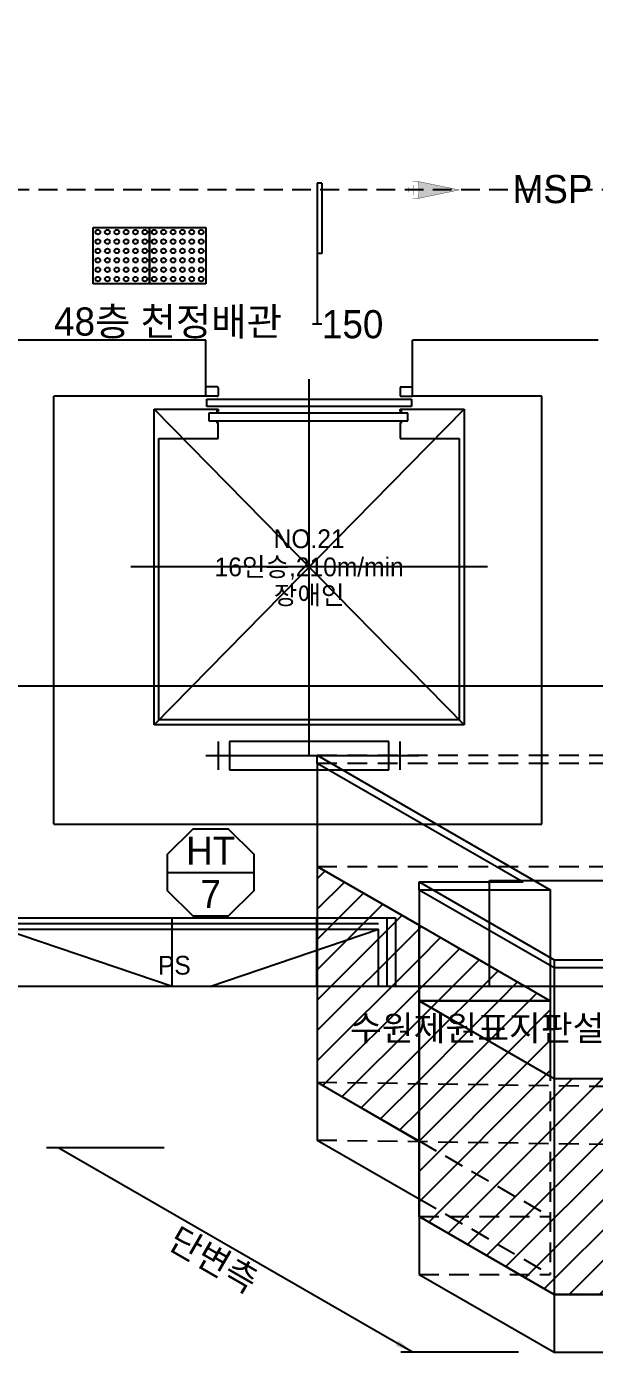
# Model space of a CAD drawing. Header units: millimetres. Extents: x 968909 to 1007504, y 395965 to 423289.
# Drawn here: x 990001 to 993026, y 401967 to 409059 of the extents above; entities that cross this region are included whole.
import ezdxf
from ezdxf.enums import TextEntityAlignment as Align

# ---------------------------------------------------------------- set-up
doc = ezdxf.new("R2010")
doc.units = ezdxf.units.MM
doc.header["$LTSCALE"] = 100
doc.linetypes.add('HHIDDEN', pattern=[1.5, 1, -0.5])
doc.linetypes.add('HID', pattern=[2.3, 1.5, -0.8])
for name, color, linetype in [('-소화(SP-저)', 30, 'Continuous'), ('1', 1, 'Continuous'), ('l4', 4, 'Continuous'), ('TEX', 3, 'Continuous')]:
    doc.layers.add(name, color=color, linetype=linetype)
doc.styles.add('돋움', font='Dotum.ttf')
doc.styles.add('돋음', font='Dotum.ttf')
pattern_1 = [(45, (-1576.12, 81893.24), (-80.822305, 80.822305), [])]

# ---------------------------------------------------------------- blocks, each defined once
blk = doc.blocks.new('A$C7822437B')
h = blk.add_hatch(color=256)
edge = h.paths.add_edge_path()
edge.add_arc((32.3, -12.2), 93.8, 436.75948, 443.3351, ccw=False)
edge.add_line((53.8, 79), (236.9, 41.1))
edge.add_line((236.9, 41.1), (53.8, 3.3))
edge.add_arc((32.3, 94.5), 93.8, 276.6649, 283.24052, ccw=False)
edge.add_arc((-108.7, 44.4), 157.9, 344.19317, 358.81163)
edge.add_arc((-108.7, 37.9), 157.9, 361.18837, 375.80683)
at = {"const_width": 1.56}
for points in [[(19.9, 81.5), (32.3, 81.5, -0.057837), (53.8, 79), (236.9, 41.1), (53.8, 3.3, -0.057837), (32.3, 0.8), (19.9, 0.8)], [(43.2, 80.9, -0.063872), (49.1, 41.1, -0.063872), (43.2, 1.4)]]:
    blk.add_lwpolyline(points, format="xyb", dxfattribs=at)
at = {"const_width": 2.6}
for points in [[(24.7, 64.6), (24.7, 41.1), (24.7, 17.7)], [(1.3, 52.9), (1.3, 41.1), (1.3, 29.4)]]:
    blk.add_lwpolyline(points, dxfattribs=at)

msp = doc.modelspace()

# ---------------------------------------------------------------- hatches: boundary and pattern name
at = {"layer": '1'}
h = msp.add_hatch(dxfattribs=at)
h.set_pattern_fill('ANSI31', color=256, scale=36, style=0)
h.set_pattern_definition(pattern_1)
h.paths.add_polyline_path([(992091.7, 404270.6), (991549.4, 404583.7), (991549.4, 403433.8), (992091.7, 403117.2)])
h = msp.add_hatch(dxfattribs=at)
h.set_pattern_fill('ANSI31', color=256, scale=36, style=0)
h.set_pattern_definition(pattern_1)
h.paths.add_polyline_path([(992091.7, 403867.3), (992091.7, 404270.6), (992790.3, 403867.3)])
h = msp.add_hatch(dxfattribs=at)
h.set_pattern_fill('ANSI31', color=256, scale=36, style=0)
h.set_pattern_definition(pattern_1)
h.paths.add_polyline_path([(992091.7, 403867.3), (992810.7, 403452.2), (996306.6, 403452.2), (996306.6, 402302.2), (992810.7, 402302.2), (992091.7, 402717.3)])
h = msp.add_hatch(dxfattribs=at)
h.set_pattern_fill('ANSI31', color=256, scale=36, style=0)
h.set_pattern_definition(pattern_1)
h.paths.add_polyline_path([(992790.3, 403464), (992091.7, 403867.3), (992790.3, 403867.3)])

# ---------------------------------------------------------------- linework, layer by layer
at = {"layer": '-소화(SP-저)', "color": 3, "linetype": 'HHIDDEN'}
msp.add_line((995265.4, 408188.7, 54985.4), (989346.3, 408188.7, 54985.4), dxfattribs=at)
for p, q in [((991574.5, 408225.4, 54985.4), (991549.5, 408225.4, 54985.4)), ((991549.5, 408225.4, 54985.4), (991549.5, 407474.1, 54985.4)), ((991574.5, 408225.4, 54985.4), (991574.5, 407850.4, 54985.4)), ((991574.5, 407850.4, 54985.4), (991549.5, 407850.4, 54985.4)), ((991574.5, 407474.1, 54985.4), (991524.5, 407474.1, 54985.4)), ((990750.6, 404551.5, 54985.4), (991212.6, 404551.5, 54985.4))]:
    msp.add_line(p, q)
at = {"color": 7}
for p, q in [((991549.4, 405133.8, 54985.4), (991549.4, 405175.4, 54985.4)), ((991549.4, 405175.4, 54985.4), (992790.3, 404458.9, 54985.4)), ((991549.4, 405133.8, 54985.4), (991549.4, 403125.1, 54985.4)), ((991549.4, 405133.8, 54985.4), (992646.3, 404500.5, 54985.4)), ((991549.4, 404583.7, 54985.4), (992091.7, 404270.6, 54985.4)), ((992091.7, 404500.5, 54985.4), (992810.7, 404085.4, 54985.4)), ((992091.7, 404500.5, 54985.4), (992646.3, 404500.5, 54985.4)), ((992091.7, 404458.9, 54985.4), (992091.7, 404500.5, 54985.4)), ((992091.7, 404458.9, 54985.4), (992810.7, 404043.8, 54985.4)), ((992091.7, 404458.9, 54985.4), (992790.3, 404458.9, 54985.4)), ((992091.7, 404458.9, 54985.4), (992091.7, 402408.7, 54985.4)), ((992790.3, 404458.9, 54985.4), (992790.3, 403867.3, 54985.4)), ((992810.7, 404085.4, 54985.4), (992810.7, 401993.6, 54985.4)), ((992810.7, 404085.4, 54985.4), (996306.6, 404085.4, 54985.4)), ((992810.7, 404043.8, 54985.4), (996306.6, 404043.8, 54985.4)), ((992091.7, 403867.3, 54985.4), (992810.7, 403452.2, 54985.4)), ((991549.4, 403433.8, 54985.4), (992091.7, 403120.7, 54985.4)), ((990733.7, 403083.5, 54985.4), (990107.3, 403083.5, 54985.4)), ((990172.7, 403083.5, 54985.4), (992060.6, 401993.6, 54985.4)), ((991549.4, 403125.1, 54985.4), (992091.7, 402812, 54985.4)), ((992091.7, 402717.3, 54985.4), (992810.7, 402302.2, 54985.4)), ((992091.7, 402408.7, 54985.4), (992810.7, 401993.6, 54985.4)), ((992621.5, 401993.6, 54985.4), (991995.1, 401993.6, 54985.4)), ((992810.7, 401993.6, 54985.4), (996306.6, 401993.6, 54985.4))]:
    msp.add_line(p, q, dxfattribs=at)
at = {"linetype": 'HID', "ltscale": 0.7}
for p, q in [((991549.4, 405175.4, 54985.4), (994418.7, 405175.4, 54985.4)), ((991549.4, 405133.8, 54985.4), (994418.7, 405133.8, 54985.4)), ((991549.4, 404583.7, 54985.4), (994418.7, 404583.7, 54985.4)), ((992091.7, 404270.6, 54985.4), (992790.3, 403867.3, 54985.4)), ((992790.3, 403867.3, 54985.4), (992790.3, 402408.7, 54985.4)), ((991549.4, 403433.8, 54985.4), (994418.7, 403392.2, 54985.4)), ((991549.4, 403125.1, 54985.4), (994418.7, 403083.5, 54985.4)), ((992091.7, 403120.7, 54985.4), (992790.3, 402717.3, 54985.4)), ((992091.7, 402812, 54985.4), (992790.3, 402408.7, 54985.4)), ((992091.7, 402717.3, 54985.4), (992790.3, 402717.3, 54985.4)), ((992091.7, 402408.7, 54985.4), (992790.3, 402408.7, 54985.4))]:
    msp.add_line(p, q, dxfattribs=at)
at = {"linetype": 'Continuous'}
for p, q in [((992091.7, 403867.3, 54985.4), (992790.3, 403867.3, 54985.4)), ((992810.7, 403452.2, 54985.4), (996306.6, 403452.2, 54985.4)), ((992810.7, 402302.2, 54985.4), (996306.6, 402302.2, 54985.4))]:
    msp.add_line(p, q, dxfattribs=at)
at = {"elevation": 54985.4}
for points in [[(982029.1, 405545.1), (997615.4, 405545.1), (997615.4, 395965.3), (982029.1, 395965.3)], [(990885.9, 404782.4), (990750.6, 404647.1), (990750.6, 404455.8), (990885.9, 404320.5), (991077.3, 404320.5), (991212.6, 404455.8), (991212.6, 404647.1), (991077.3, 404782.4)]]:
    msp.add_lwpolyline(points, close=True, dxfattribs=at)
for points in [[(992091.7, 404270.6), (991549.4, 404583.7), (991549.4, 403433.8), (992091.7, 403117.2), (992091.7, 404270.6)], [(992091.7, 403867.3), (992091.7, 404270.6), (992790.3, 403867.3), (992091.7, 403867.3)], [(992091.7, 403867.3), (992810.7, 403452.2), (996306.6, 403452.2), (996306.6, 402302.2), (992810.7, 402302.2), (992091.7, 402717.3), (992091.7, 403867.3)], [(992790.3, 403464), (992091.7, 403867.3), (992790.3, 403867.3), (992790.3, 403464)]]:
    msp.add_lwpolyline(points, dxfattribs=at)
at = {"color": 7}
msp.add_solid([(991966.7, 402028.7, 54985.4), (991983.2, 402057.3, 54985.4), (992060.6, 401993.6, 54985.4)], dxfattribs=at)
at = {"layer": 'l4'}
for p, q in [((990356.3, 407988.7, 0), (990656.3, 407988.7, 0)), ((990356.3, 407688.7, 0), (990356.3, 407988.7, 0)), ((990656.3, 407988.7, 0), (990656.3, 407688.7, 0)), ((990656.3, 407988.7, 0), (990956.3, 407988.7, 0)), ((990656.3, 407688.7, 0), (990656.3, 407988.7, 0)), ((990956.3, 407988.7, 0), (990956.3, 407688.7, 0)), ((990656.3, 407688.7, 0), (990356.3, 407688.7, 0)), ((990956.3, 407688.7, 0), (990656.3, 407688.7, 0)), ((990956.3, 407388.7, 54985.4), (989846.3, 407388.7, 54985.4)), ((990956.3, 407088.7, 54985.4), (990956.3, 407388.7, 54985.4)), ((992056.3, 407088.7, 54985.4), (992056.3, 407388.7, 54985.4)), ((993046.3, 407388.7, 54985.4), (992056.3, 407388.7, 54985.4)), ((991016.3, 407138.7, 0), (990956.3, 407138.7, 0)), ((991021.3, 407133.7, 0), (991021.3, 407093.7, 0)), ((991506.3, 405179.7, 0), (991506.3, 407179.7, 0)), ((991991.3, 407133.7, 0), (991991.3, 407093.7, 0)), ((991996.3, 407138.7, 0), (992056.3, 407138.7, 0)), ((990956.3, 407088.7, 54985.4), (990146.3, 407088.7, 54985.4)), ((990146.3, 404808.7, 54985.4), (990146.3, 407088.7, 54985.4)), ((991016.3, 407088.7, 0), (990956.3, 407088.7, 0)), ((990961.3, 407033.7, 0), (990961.3, 407073.7, 0)), ((990961.3, 407073.7, 0), (992051.3, 407073.7, 0)), ((991506.3, 407033.7, 0), (991506.3, 407073.7, 0)), ((991996.3, 407088.7, 0), (992056.3, 407088.7, 0)), ((992051.3, 407073.7, 0), (992051.3, 407033.7, 0)), ((992746.3, 407088.7, 54985.4), (992056.3, 407088.7, 54985.4)), ((992746.3, 404808.7, 54985.4), (992746.3, 407088.7, 54985.4)), ((990681.3, 405338.7, 0), (992331.3, 407020.7, 0)), ((992331.3, 405338.7, 0), (990681.3, 407020.7, 0)), ((990681.3, 405338.7, 0), (990681.3, 407020.7, 0)), ((990681.3, 407020.7, 0), (991021.3, 407020.7, 0)), ((992051.3, 407033.7, 0), (990961.3, 407033.7, 0)), ((990971.3, 406998.7, 0), (990971.3, 406958.7, 0)), ((992031.3, 406998.7, 0), (990971.3, 406998.7, 0)), ((991021.3, 407008.7, 0), (991011.3, 407008.7, 0)), ((991011.3, 407008.7, 0), (991021.3, 407008.7, 0)), ((991021.3, 407020.7, 0), (991021.3, 407008.7, 0)), ((991506.3, 406958.7, 0), (991506.3, 406998.7, 0)), ((991991.3, 407020.7, 0), (992331.3, 407020.7, 0)), ((991991.3, 407008.7, 0), (991991.3, 407020.7, 0)), ((992001.3, 407008.7, 0), (991991.3, 407008.7, 0)), ((992031.3, 406958.7, 0), (992031.3, 406998.7, 0)), ((992331.3, 407020.7, 0), (992331.3, 405338.7, 0)), ((990971.3, 406958.7, 0), (992031.3, 406958.7, 0)), ((991021.3, 406948.7, 0), (991011.3, 406948.7, 0)), ((991021.3, 406863.7, 0), (991021.3, 406948.7, 0)), ((992001.3, 406948.7, 0), (991991.3, 406948.7, 0)), ((991991.3, 406948.7, 0), (991991.3, 406863.7, 0)), ((990706.3, 405363.7, 0), (990706.3, 406863.7, 0)), ((990706.3, 406863.7, 0), (991021.3, 406863.7, 0)), ((991991.3, 406863.7, 0), (992306.3, 406863.7, 0)), ((992306.3, 406863.7, 0), (992306.3, 405363.7, 0)), ((992456.3, 406179.7, 0), (990556.3, 406179.7, 0)), ((992306.3, 405363.7, 0), (990706.3, 405363.7, 0)), ((992331.3, 405338.7, 0), (990681.3, 405338.7, 0)), ((991021.3, 405248.7, 0), (991021.3, 405098.7, 0)), ((991931.3, 405248.7, 0), (991081.3, 405248.7, 0)), ((991081.3, 405248.7, 0), (991081.3, 405098.7, 0)), ((991931.3, 405098.7, 0), (991931.3, 405248.7, 0)), ((991991.3, 405098.7, 0), (991991.3, 405248.7, 0)), ((990956.3, 405173.7, 0), (992091.3, 405173.7, 0)), ((991081.3, 405098.7, 0), (991931.3, 405098.7, 0)), ((990146.3, 404808.7, 54985.4), (992746.3, 404808.7, 54985.4)), ((992466.3, 403942.8, 54985.4), (992466.3, 404508.7, 54985.4)), ((992466.3, 404508.7, 54985.4), (993806.3, 404508.7, 54985.4)), ((989846.3, 404308.7, 54985.4), (991966.3, 404308.7, 54985.4)), ((990776.3, 403942.8, 0), (990776.3, 404308.7, 0)), ((990776.3, 404308.7, 0), (991546.3, 404308.7, 0)), ((991546.3, 404308.7, 0), (991546.3, 403942.8, 0)), ((991921.3, 403942.8, 0), (991921.3, 404308.7, 0)), ((991966.3, 404308.7, 54985.4), (991966.3, 403942.8, 54985.4)), ((989786.3, 404278.7, 0), (991876.3, 404278.7, 0)), ((989876.3, 404248.7, 0), (991876.3, 404248.7, 0)), ((990775.9, 403942.8, 0), (989876.3, 404248.7, 0)), ((990976.8, 403942.8, 0), (991876.3, 404248.7, 0)), ((991876.3, 403942.8, 0), (991876.3, 404248.7, 0))]:
    msp.add_line(p, q, dxfattribs=at)
at = {"layer": 'l4', "elevation": 54985.4}
msp.add_lwpolyline([(972899.6, 420465.4), (1001940.9, 420465.4), (1001940.9, 403942.8), (972899.6, 403942.8)], close=True, dxfattribs=at)
at = {"layer": 'l4'}
for centre in [(990381.3, 407963.7, 0), (990431.3, 407963.7, 0), (990481.3, 407963.7, 0), (990531.3, 407963.7, 0), (990581.3, 407963.7, 0), (990631.3, 407963.7, 0), (990681.3, 407963.7, 0), (990731.3, 407963.7, 0), (990781.3, 407963.7, 0), (990831.3, 407963.7, 0), (990881.3, 407963.7, 0), (990931.3, 407963.7, 0), (990381.3, 407913.7, 0), (990431.3, 407913.7, 0), (990481.3, 407913.7, 0), (990531.3, 407913.7, 0), (990581.3, 407913.7, 0), (990631.3, 407913.7, 0), (990681.3, 407913.7, 0), (990731.3, 407913.7, 0), (990781.3, 407913.7, 0), (990831.3, 407913.7, 0), (990881.3, 407913.7, 0), (990931.3, 407913.7, 0), (990381.3, 407863.7, 0), (990381.3, 407813.7, 0), (990431.3, 407863.7, 0), (990431.3, 407813.7, 0), (990481.3, 407863.7, 0), (990481.3, 407813.7, 0), (990531.3, 407863.7, 0), (990531.3, 407813.7, 0), (990581.3, 407863.7, 0), (990581.3, 407813.7, 0), (990631.3, 407863.7, 0), (990631.3, 407813.7, 0), (990681.3, 407863.7, 0), (990681.3, 407813.7, 0), (990731.3, 407863.7, 0), (990731.3, 407813.7, 0), (990781.3, 407863.7, 0), (990781.3, 407813.7, 0), (990831.3, 407863.7, 0), (990831.3, 407813.7, 0), (990881.3, 407863.7, 0), (990881.3, 407813.7, 0), (990931.3, 407863.7, 0), (990931.3, 407813.7, 0), (990381.3, 407763.7, 0), (990431.3, 407763.7, 0), (990481.3, 407763.7, 0), (990531.3, 407763.7, 0), (990581.3, 407763.7, 0), (990631.3, 407763.7, 0), (990681.3, 407763.7, 0), (990731.3, 407763.7, 0), (990781.3, 407763.7, 0), (990831.3, 407763.7, 0), (990881.3, 407763.7, 0), (990931.3, 407763.7, 0), (990381.3, 407713.7, 0), (990431.3, 407713.7, 0), (990481.3, 407713.7, 0), (990531.3, 407713.7, 0), (990581.3, 407713.7, 0), (990631.3, 407713.7, 0), (990681.3, 407713.7, 0), (990731.3, 407713.7, 0), (990781.3, 407713.7, 0), (990831.3, 407713.7, 0), (990881.3, 407713.7, 0), (990931.3, 407713.7, 0)]:
    msp.add_circle(centre, 12.5, dxfattribs=at)
for centre, start, end in [((991016.3, 407133.7, 0), 0, 90), ((991996.3, 407133.7, 0), 90, 180), ((991016.3, 407093.7, 0), 270, 0), ((991996.3, 407093.7, 0), 180, 270)]:
    msp.add_arc(centre, 5, start, end, dxfattribs=at)

# ---------------------------------------------------------------- block references
at = {"xscale": -1.14000000000004, "yscale": 1.139999999999474, "zscale": 1.14, "rotation": 180}
msp.add_blockref('A$C7822437B', (992035.9, 408235.6, 54985.4), dxfattribs=at)

# ---------------------------------------------------------------- texts
at = {"layer": 'l4', "style": '돋음'}
for s, p in [('NO.21', (991506.3, 406329.7)), ('16인승,210m/min', (991506.3, 406179.7)), ('장애인', (991506.3, 406029.7)), ('PS', (990788.1, 404056.6, 0))]:
    msp.add_text(s, height=100, dxfattribs=at).set_placement(p, align=Align.MIDDLE_CENTER)
at = {"layer": 'TEX', "style": '돋움'}
for s, height, p in [('MSP', 150, (992590.3, 408118.4, 54985.4)), ('48층 천정배관', 150, (990147.5, 407412.4, 54985.4)), ('150', 150, (991574.4, 407398.2, 54985.4)), ('수원제원표지판설치', 135, (991724, 403654.1, 54985.4))]:
    msp.add_text(s, height=height, dxfattribs=at).set_placement(p)
for s, p in [('HT', (990981.6, 404666.9, 54985.4)), ('7', (990981.6, 404436, 54985.4))]:
    msp.add_text(s, height=150, dxfattribs=at).set_placement(p, align=Align.MIDDLE_CENTER)
msp.add_text('단변측', height=135, rotation=330, dxfattribs=at).set_placement((990743.8, 402556.2, 54985.4))

doc.saveas('drawing.dxf')
